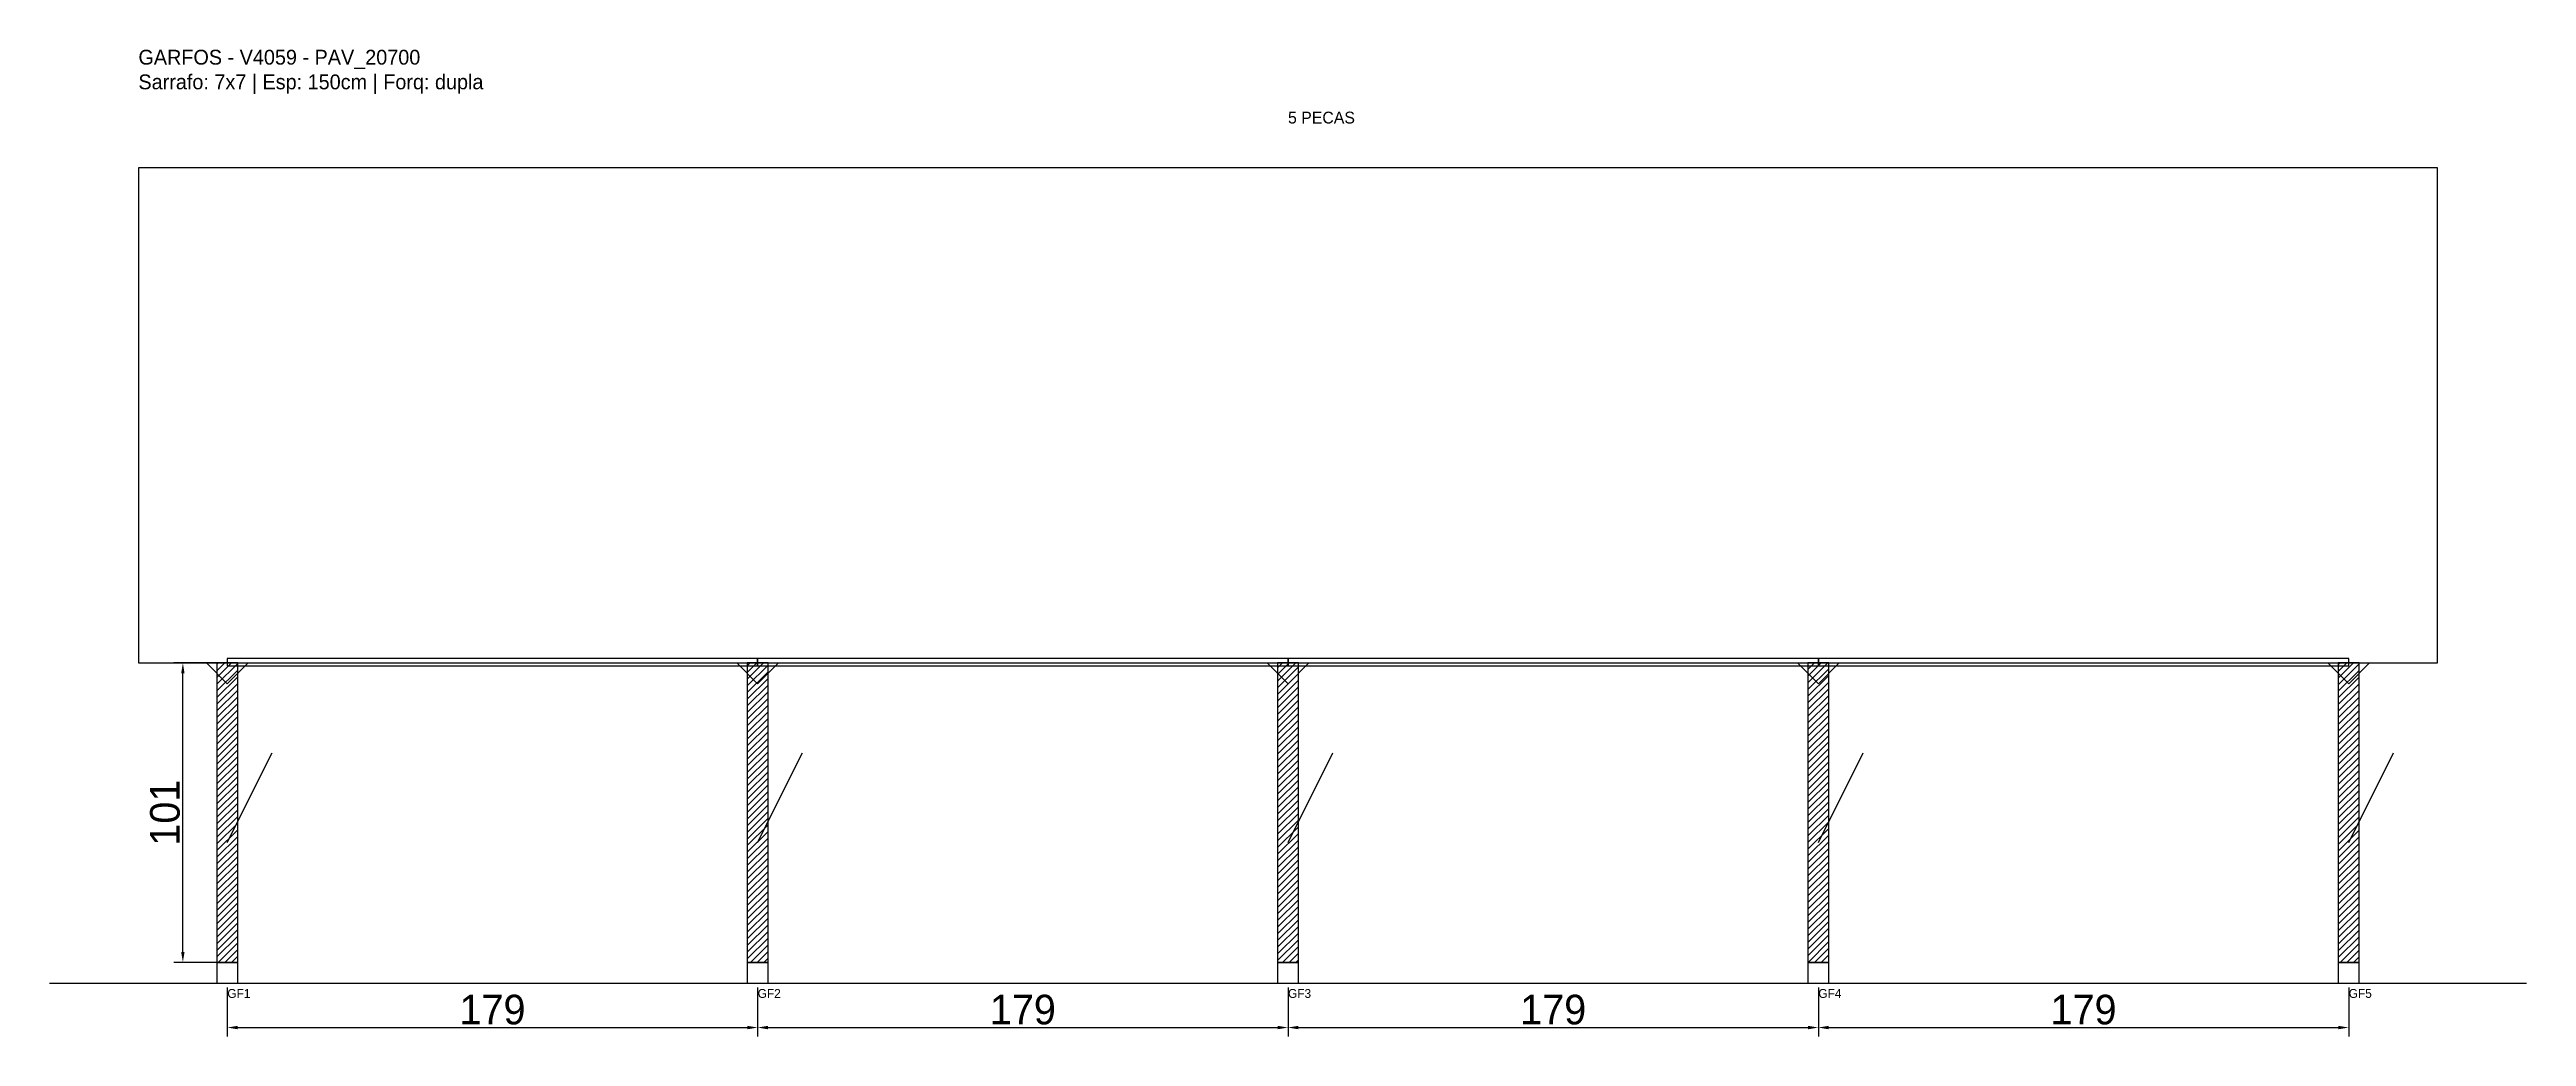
# Model space of a CAD drawing. Header units: metres. Extents: x -30 to 806, y -25 to 308.
import ezdxf

# ---------------------------------------------------------------- set-up
doc = ezdxf.new("R2010")
doc.units = ezdxf.units.M
for name, color, linetype in [('BARRA_ANCORAGEM', 1, 'Continuous'), ('COTA', 241, 'Continuous'), ('GARFOS OK', 3, 'Continuous'), ('NOME DA VIGA', 6, 'Continuous'), ('SARR_7x7', 40, 'Continuous'), ('TIRAS REESCORAMENTO', 252, 'Continuous'), ('VIGAS', 3, 'Continuous')]:
    doc.layers.add(name, color=color, linetype=linetype)
doc.dimstyles.new('EZ DXF', dxfattribs={"dimtxt": 10, "dimasz": 3.5, "dimexe": 3, "dimexo": 1.5, "dimgap": 1, "dimtad": 1, "dimdec": 1, "dimdsep": 46, "dimcen": 2.5, "dimazin": 3, "dimtfac": 1, "dimtmove": 0, "dimatfit": 3})

msp = doc.modelspace()

# ---------------------------------------------------------------- hatches: boundary and pattern name
at = {"layer": 'COTA'}
h = msp.add_hatch(dxfattribs=at)
h.set_pattern_fill('ANSI31', scale=0.5)
h.paths.add_polyline_path([(26.5, 0), (33.5, 0), (33.5, 101), (26.5, 101)])
h = msp.add_hatch(dxfattribs=at)
h.set_pattern_fill('ANSI31', scale=0.5)
h.paths.add_polyline_path([(205.5, 0), (212.5, 0), (212.5, 101), (205.5, 101)])
h = msp.add_hatch(dxfattribs=at)
h.set_pattern_fill('ANSI31', scale=0.5)
h.paths.add_polyline_path([(384.5, 0), (391.5, 0), (391.5, 101), (384.5, 101)])
h = msp.add_hatch(dxfattribs=at)
h.set_pattern_fill('ANSI31', scale=0.5)
h.paths.add_polyline_path([(563.5, 0), (570.5, 0), (570.5, 101), (563.5, 101)])
h = msp.add_hatch(dxfattribs=at)
h.set_pattern_fill('ANSI31', scale=0.5)
h.paths.add_polyline_path([(742.5, 0), (749.5, 0), (749.5, 101), (742.5, 101)])

# ---------------------------------------------------------------- linework, layer by layer
at = {"layer": 'BARRA_ANCORAGEM'}
for p, q in [((30, 40.4), (45.15, 70.7)), ((209, 40.4), (224.15, 70.7)), ((388, 40.4), (403.15, 70.7)), ((567, 40.4), (582.15, 70.7)), ((746, 40.4), (761.15, 70.7))]:
    msp.add_line(p, q, dxfattribs=at)
at = {"layer": 'GARFOS OK'}
for p, q in [((30, 94), (23, 101)), ((23, 101), (37, 101)), ((30, 94), (37, 101)), ((209, 94), (202, 101)), ((202, 101), (216, 101)), ((209, 94), (216, 101)), ((388, 94), (381, 101)), ((381, 101), (395, 101)), ((388, 94), (395, 101)), ((567, 94), (560, 101)), ((560, 101), (574, 101)), ((567, 94), (574, 101)), ((746, 94), (739, 101)), ((739, 101), (753, 101)), ((746, 94), (753, 101))]:
    msp.add_line(p, q, dxfattribs=at)
at = {"layer": 'GARFOS OK', "linetype": 'CONTINUOUS'}
msp.add_line((-30, -7), (806, -7), dxfattribs=at)
at = {"layer": 'GARFOS OK'}
for points in [[(26.5, 0), (33.5, 0), (33.5, 101), (26.5, 101), (26.5, 0)], [(205.5, 0), (212.5, 0), (212.5, 101), (205.5, 101), (205.5, 0)], [(384.5, 0), (391.5, 0), (391.5, 101), (384.5, 101), (384.5, 0)], [(563.5, 0), (570.5, 0), (570.5, 101), (563.5, 101), (563.5, 0)], [(742.5, 0), (749.5, 0), (749.5, 101), (742.5, 101), (742.5, 0)]]:
    msp.add_lwpolyline(points, dxfattribs=at)
at = {"layer": 'SARR_7x7'}
for points in [[(26.5, -7), (33.5, -7), (33.5, 0), (26.5, 0), (26.5, -7)], [(205.5, -7), (212.5, -7), (212.5, 0), (205.5, 0), (205.5, -7)], [(384.5, -7), (391.5, -7), (391.5, 0), (384.5, 0), (384.5, -7)], [(563.5, -7), (570.5, -7), (570.5, 0), (563.5, 0), (563.5, -7)], [(742.5, -7), (749.5, -7), (749.5, 0), (742.5, 0), (742.5, -7)]]:
    msp.add_lwpolyline(points, dxfattribs=at)
at = {"layer": 'TIRAS REESCORAMENTO'}
for points in [[(30, 100), (209, 100), (209, 102.5), (30, 102.5), (30, 100)], [(209, 100), (388, 100), (388, 102.5), (209, 102.5), (209, 100)], [(388, 100), (567, 100), (567, 102.5), (388, 102.5), (388, 100)], [(567, 100), (746, 100), (746, 102.5), (567, 102.5), (567, 100)]]:
    msp.add_lwpolyline(points, dxfattribs=at)
at = {"layer": 'VIGAS'}
msp.add_lwpolyline([(0, 101), (776, 101), (776, 268), (0, 268), (0, 101)], dxfattribs=at)

# ---------------------------------------------------------------- texts
at = {"layer": 'NOME DA VIGA'}
for s, height, p in [('5 PECAS', 4, (388, 283)), ('GF1', 3, (30, -12)), ('GF2', 3, (209, -12)), ('GF3', 3, (388, -12)), ('GF4', 3, (567, -12)), ('GF5', 3, (746, -12))]:
    msp.add_text(s, height=height, dxfattribs=at).set_placement(p)
at = {"layer": 'NOME DA VIGA', "insert": (0, 293), "char_height": 5, "attachment_point": 7}
msp.add_mtext('GARFOS - V4059 - PAV_20700\\PSarrafo: 7x7 | Esp: 150cm | Forq: dupla', dxfattribs=at)

# ---------------------------------------------------------------- dimensions: what is measured, and where the dimension line sits
at = {"layer": 'COTA'}
msp.add_linear_dim(base=(15, 0), p1=(30, 0), p2=(30, 101), angle=90, dimstyle='EZ DXF', dxfattribs=at).render()
for base, p1, p2 in [((30, -22), (30, -7), (209, -7)), ((209, -22), (209, -7), (388, -7)), ((388, -22), (388, -7), (567, -7)), ((567, -22), (567, -7), (746, -7))]:
    msp.add_linear_dim(base=base, p1=p1, p2=p2, dimstyle='EZ DXF', dxfattribs=at).render()

doc.saveas('drawing.dxf')
